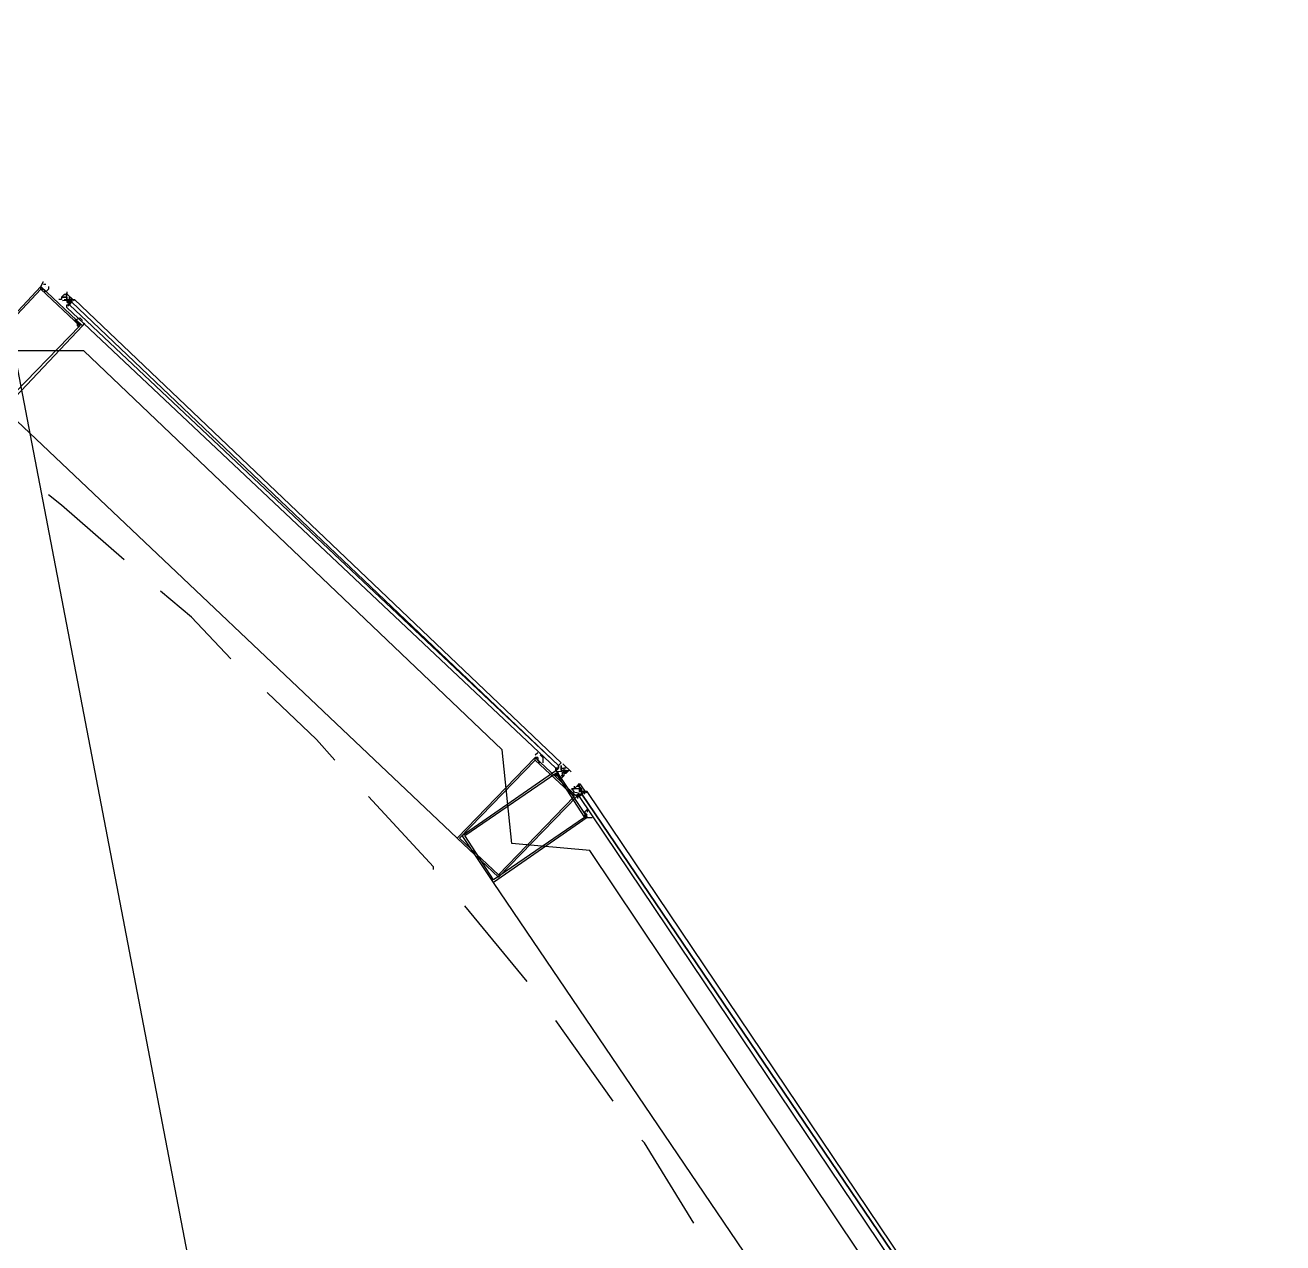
# Model space of a CAD drawing. Header units: feet. Extents: x -84 to 198, y -22 to 181.
# Drawn here: x 117.27 to 123.71, y 53.92 to 60.16 of the extents above; entities that cross this region are included whole.
import ezdxf

# ---------------------------------------------------------------- set-up
doc = ezdxf.new("R2010")
doc.units = ezdxf.units.FT
doc.layers.add('A-AREA-COMUN', color=252, linetype='CONTINUOUS')
doc.layers.add('A-LINEA', color=7, linetype='CONTINUOUS')

msp = doc.modelspace()

# ---------------------------------------------------------------- linework, layer by layer
at = {"layer": 'A-AREA-COMUN'}
msp.add_lwpolyline([(106.16, 44.2489), (119.76, 41.0489), (119.84, 40.32), (122.08, 39.8756), (122.112, 39.6444), (122.48, 39.5556), (123.36, 42.3644), (123.712, 45.6), (123.712, 46.6489), (123.12, 50.24), (122.112, 52.8533), (121.792, 52.96), (121.792, 53.4933), (120.16, 55.9289), (119.76, 55.9644), (119.712, 56.4444), (117.568, 58.4889), (116.96, 58.4889), (116.928, 59.1644), (114.608, 59.6089), (114.4, 59.8044), (114.528, 61.12)], dxfattribs=at)
at = {"layer": 'A-LINEA'}
for p, q in [((121.3249, 37.0601), (117.1103, 59.0105)), ((117.3733, 58.8178), (117.3733, 58.8178)), ((117.4761, 58.7852), (117.5181, 58.7452)), ((117.48, 58.7911), (117.48, 58.7778)), ((117.44, 58.7511), (117.44, 58.7511)), ((117.44, 58.7511), (117.44, 58.7511)), ((117.4533, 58.7644), (117.4533, 58.7644)), ((117.4533, 58.7644), (117.4533, 58.7644)), ((117.4533, 58.7644), (117.4533, 58.7644)), ((117.4533, 58.7644), (117.4533, 58.7644)), ((117.4533, 58.7644), (117.4533, 58.7644)), ((117.4533, 58.7644), (117.4533, 58.7644)), ((117.4533, 58.7644), (117.4533, 58.7644)), ((117.4533, 58.7644), (117.4533, 58.7644)), ((117.4533, 58.7644), (117.4667, 58.7644)), ((117.4533, 58.7644), (117.4533, 58.7644)), ((117.4533, 58.7644), (117.4667, 58.7644)), ((117.4533, 58.7644), (117.4667, 58.7644)), ((117.4533, 58.7644), (117.4533, 58.7644)), ((117.4533, 58.7644), (117.4533, 58.7644)), ((117.4533, 58.7644), (117.4533, 58.7644)), ((117.4533, 58.7644), (117.4533, 58.7644)), ((117.4533, 58.7644), (117.4533, 58.7644)), ((117.4667, 58.7644), (117.4533, 58.7644)), ((117.4533, 58.7644), (117.4533, 58.7644)), ((117.4533, 58.7644), (117.4533, 58.7644)), ((117.4533, 58.7511), (117.4533, 58.7511)), ((117.4533, 58.7511), (117.4533, 58.7511)), ((117.4533, 58.7511), (117.4533, 58.7511)), ((117.4533, 58.7511), (117.4533, 58.7511)), ((117.4667, 58.7778), (117.4667, 58.7778)), ((117.4667, 58.7778), (117.48, 58.7778)), ((117.4667, 58.7778), (117.4667, 58.7778)), ((117.4667, 58.7778), (117.4667, 58.7778)), ((117.4667, 58.7778), (117.4667, 58.7778)), ((117.4667, 58.7778), (117.4667, 58.7778)), ((117.4667, 58.7778), (117.4667, 58.7778)), ((117.4667, 58.7778), (117.4667, 58.7778)), ((117.4667, 58.7778), (117.48, 58.7778)), ((117.4667, 58.7644), (117.48, 58.7644)), ((117.4667, 58.7644), (117.4667, 58.7644)), ((117.4667, 58.7644), (117.4667, 58.7644)), ((117.4667, 58.7644), (117.48, 58.7644)), ((117.4667, 58.7644), (117.4667, 58.7644)), ((117.4667, 58.7644), (117.4667, 58.7644)), ((117.4667, 58.7644), (117.4667, 58.7644)), ((117.4667, 58.7644), (117.4667, 58.7644)), ((117.4667, 58.7644), (117.4667, 58.7644)), ((117.4667, 58.7644), (117.4667, 58.7644)), ((117.4667, 58.7644), (117.4667, 58.7644)), ((117.4667, 58.7644), (117.4667, 58.7644)), ((117.4667, 58.7644), (117.4667, 58.7644)), ((117.4667, 58.7644), (117.4667, 58.7644)), ((117.4667, 58.7644), (117.4667, 58.7644)), ((117.4667, 58.7644), (117.4667, 58.7644)), ((117.4667, 58.7644), (117.4667, 58.7644)), ((117.4667, 58.7644), (117.4667, 58.7644)), ((117.4667, 58.7644), (117.4667, 58.7644)), ((117.4667, 58.7644), (117.4667, 58.7644)), ((117.4667, 58.7644), (117.4667, 58.7644)), ((117.48, 58.7644), (117.4667, 58.7644)), ((117.48, 58.7644), (117.4667, 58.7644)), ((117.4667, 58.7644), (117.4667, 58.7644)), ((117.4667, 58.7644), (117.4667, 58.7644)), ((117.4667, 58.7511), (117.4667, 58.7511)), ((117.4667, 58.7511), (117.4667, 58.7511)), ((117.4667, 58.7511), (117.4667, 58.7511)), ((117.4667, 58.7511), (117.4667, 58.7511)), ((117.48, 58.7778), (117.48, 58.7778)), ((117.48, 58.7778), (117.48, 58.7778)), ((117.48, 58.7778), (117.48, 58.7778)), ((117.48, 58.7778), (117.48, 58.7778)), ((117.48, 58.7778), (117.48, 58.7778)), ((117.48, 58.7778), (117.48, 58.7778)), ((117.48, 58.7778), (117.48, 58.7778)), ((117.48, 58.7778), (117.48, 58.7778)), ((117.48, 58.7778), (117.48, 58.7778)), ((117.48, 58.7778), (117.48, 58.7778)), ((117.48, 58.7778), (117.48, 58.7778)), ((117.48, 58.7778), (117.48, 58.7778)), ((117.48, 58.7778), (117.48, 58.7778)), ((117.48, 58.7778), (117.48, 58.7778)), ((117.48, 58.7644), (117.48, 58.7778)), ((117.48, 58.7644), (117.48, 58.7778)), ((117.48, 58.7778), (117.48, 58.7778)), ((117.48, 58.7644), (117.48, 58.7778)), ((117.48, 58.7644), (117.48, 58.7644)), ((117.48, 58.7644), (117.48, 58.7644)), ((117.48, 58.7644), (117.48, 58.7644)), ((117.48, 58.7644), (117.48, 58.7644)), ((117.48, 58.7644), (117.48, 58.7644)), ((117.48, 58.7644), (117.48, 58.7644)), ((117.48, 58.7644), (117.48, 58.7644)), ((117.48, 58.7644), (117.48, 58.7644)), ((117.48, 58.7644), (117.48, 58.7644)), ((117.48, 58.7644), (117.48, 58.7644)), ((117.48, 58.7644), (117.48, 58.7644)), ((117.48, 58.7644), (117.48, 58.7644)), ((117.48, 58.7644), (117.48, 58.7644)), ((117.48, 58.7644), (117.48, 58.7644)), ((117.48, 58.7644), (117.48, 58.7644)), ((117.48, 58.7644), (117.48, 58.7644)), ((117.48, 58.7644), (117.48, 58.7644)), ((117.48, 58.7644), (117.48, 58.7644)), ((117.48, 58.7644), (117.48, 58.7644)), ((117.48, 58.7644), (117.48, 58.7511)), ((117.48, 58.7644), (117.48, 58.7644)), ((117.48, 58.7644), (117.48, 58.7644)), ((117.48, 58.7644), (117.48, 58.7644)), ((117.48, 58.7644), (117.48, 58.7644)), ((117.48, 58.7644), (117.48, 58.7644)), ((117.48, 58.7644), (117.48, 58.7644)), ((117.48, 58.7644), (117.48, 58.7644)), ((117.48, 58.7644), (117.48, 58.7644)), ((117.48, 58.7511), (117.48, 58.7511)), ((117.48, 58.7511), (117.48, 58.7511)), ((117.48, 58.7511), (117.48, 58.7511)), ((117.48, 58.7511), (117.48, 58.7511)), ((117.48, 58.7511), (117.48, 58.7511)), ((117.48, 58.7511), (117.48, 58.7511)), ((117.48, 58.7511), (117.48, 58.7511)), ((117.48, 58.7511), (117.48, 58.7511)), ((117.48, 58.7511), (117.48, 58.7511)), ((117.48, 58.7511), (117.48, 58.7511)), ((117.48, 58.7511), (117.48, 58.7511)), ((117.48, 58.7511), (117.48, 58.7511)), ((117.48, 58.7511), (117.48, 58.7511)), ((117.48, 58.7511), (117.48, 58.7511)), ((117.48, 58.7511), (117.48, 58.7511)), ((117.48, 58.7511), (117.4933, 58.7511)), ((117.48, 58.7511), (117.48, 58.7511)), ((117.48, 58.7511), (117.48, 58.7511)), ((117.48, 58.7511), (117.48, 58.7511)), ((117.48, 58.7511), (117.48, 58.7511)), ((117.48, 58.7511), (117.48, 58.7511)), ((117.48, 58.7511), (117.48, 58.7511)), ((117.48, 58.7511), (117.48, 58.7511)), ((117.48, 58.7511), (117.48, 58.7511)), ((117.48, 58.7511), (117.48, 58.7511)), ((117.48, 58.7511), (117.48, 58.7511)), ((117.48, 58.7511), (117.48, 58.7511)), ((117.48, 58.7511), (117.48, 58.7511)), ((117.48, 58.7511), (117.48, 58.7511)), ((117.48, 58.7378), (117.48, 58.7378)), ((117.48, 58.7378), (117.48, 58.7378)), ((117.48, 58.7378), (117.4933, 58.7378)), ((117.48, 58.7378), (117.4933, 58.7378)), ((117.4933, 58.7378), (117.48, 58.7378)), ((117.48, 58.7378), (117.48, 58.7378)), ((117.4933, 58.7378), (117.48, 58.7378)), ((117.48, 58.7244), (117.48, 58.7244)), ((117.48, 58.7244), (117.48, 58.7244)), ((117.48, 58.7244), (117.48, 58.7244)), ((117.48, 58.7244), (117.48, 58.7244)), ((117.48, 58.7244), (117.48, 58.7244)), ((117.48, 58.7244), (117.48, 58.7244)), ((117.48, 58.7244), (117.4933, 58.7244)), ((117.48, 58.7244), (117.48, 58.7244)), ((117.48, 58.7244), (117.4933, 58.7244)), ((117.4933, 58.7644), (117.4933, 58.7644)), ((117.4933, 58.7644), (117.4933, 58.7644)), ((117.4933, 58.7644), (117.4933, 58.7644)), ((117.4933, 58.7644), (117.4933, 58.7644)), ((117.4933, 58.7644), (117.4933, 58.7644)), ((117.4933, 58.7644), (117.4933, 58.7644)), ((117.4933, 58.7644), (117.4933, 58.7644)), ((117.4933, 58.7644), (117.4933, 58.7644)), ((117.4933, 58.7644), (117.4933, 58.7644)), ((117.4933, 58.7644), (117.4933, 58.7644)), ((117.4933, 58.7644), (117.4933, 58.7644)), ((117.4933, 58.7644), (117.4933, 58.7644)), ((117.4933, 58.7644), (117.4933, 58.7511)), ((117.4933, 58.7644), (117.4933, 58.7644)), ((117.4933, 58.7644), (117.4933, 58.7644)), ((117.4933, 58.7511), (117.4933, 58.7644)), ((117.4933, 58.7511), (117.4933, 58.7644)), ((117.4933, 58.7378), (117.4933, 58.7511)), ((117.4933, 58.7511), (117.4933, 58.7511)), ((117.4933, 58.7511), (117.4933, 58.7378)), ((117.4933, 58.7511), (117.4933, 58.7511)), ((117.4933, 58.7511), (117.4933, 58.7511)), ((117.4933, 58.7511), (117.4933, 58.7511)), ((117.4933, 58.7511), (117.4933, 58.7511)), ((117.4933, 58.7511), (117.4933, 58.7511)), ((117.4933, 58.7511), (117.4933, 58.7511)), ((117.4933, 58.7511), (117.4933, 58.7511)), ((117.4933, 58.7511), (117.4933, 58.7511)), ((117.4933, 58.7511), (117.5067, 58.7511)), ((117.4933, 58.7511), (117.4933, 58.7511)), ((117.4933, 58.7511), (117.4933, 58.7511)), ((117.4933, 58.7511), (117.4933, 58.7511)), ((117.4933, 58.7511), (117.4933, 58.7511)), ((117.4933, 58.7511), (117.4933, 58.7511)), ((117.4933, 58.7511), (117.4933, 58.7511)), ((117.4933, 58.7511), (117.4933, 58.7511)), ((117.4933, 58.7511), (117.4933, 58.7511)), ((117.4933, 58.7511), (117.4933, 58.7511)), ((117.4933, 58.7511), (117.4933, 58.7511)), ((117.4933, 58.7511), (117.4933, 58.7511)), ((117.4933, 58.7511), (117.4933, 58.7511)), ((117.4933, 58.7511), (117.4933, 58.7511)), ((117.4933, 58.7511), (117.4933, 58.7511)), ((117.5067, 58.7511), (117.4933, 58.7511)), ((117.4933, 58.7511), (117.4933, 58.7511)), ((117.4933, 58.7511), (117.4933, 58.7511)), ((117.5067, 58.7511), (117.4933, 58.7378)), ((117.5067, 58.7511), (117.4933, 58.7511)), ((117.5067, 58.7511), (117.4933, 58.7511)), ((117.4933, 58.7511), (117.4933, 58.7511)), ((117.4933, 58.7511), (117.4933, 58.7511)), ((117.4933, 58.7511), (117.4933, 58.7511)), ((117.4933, 58.7511), (117.4933, 58.7511)), ((117.4933, 58.7378), (117.4933, 58.7378)), ((117.4933, 58.7378), (117.4933, 58.7378)), ((117.4933, 58.7378), (117.4933, 58.7378)), ((117.4933, 58.7378), (117.4933, 58.7378)), ((117.4933, 58.7378), (117.4933, 58.7244)), ((117.4933, 58.7378), (117.4933, 58.7244)), ((117.4933, 58.7378), (117.4933, 58.7244)), ((117.4933, 58.7378), (117.4933, 58.7244)), ((117.4933, 58.7378), (117.4933, 58.7378)), ((117.4933, 58.7378), (117.4933, 58.7378)), ((117.4933, 58.7378), (117.4933, 58.7378)), ((117.4933, 58.7378), (117.4933, 58.7378)), ((117.4933, 58.7378), (117.4933, 58.7378)), ((117.4933, 58.7378), (117.4933, 58.7378)), ((117.4933, 58.7378), (117.4933, 58.7378)), ((117.4933, 58.7378), (117.4933, 58.7378)), ((117.4933, 58.7378), (117.4933, 58.7378)), ((117.4933, 58.7378), (117.4933, 58.7378)), ((117.4933, 58.7378), (117.4933, 58.7378)), ((117.4933, 58.7378), (117.4933, 58.7378)), ((117.4933, 58.7378), (117.4933, 58.7378)), ((117.4933, 58.7378), (117.4933, 58.7378)), ((117.4933, 58.7378), (117.4933, 58.7378)), ((117.4933, 58.7378), (117.4933, 58.7378)), ((117.4933, 58.7378), (117.4933, 58.7378)), ((117.4933, 58.7244), (117.4933, 58.7244)), ((117.4933, 58.7244), (117.4933, 58.7244)), ((117.4933, 58.7244), (117.4933, 58.7244)), ((117.5067, 58.7511), (117.5067, 58.7511)), ((117.5067, 58.7511), (117.5067, 58.7511)), ((117.5067, 58.7511), (117.5067, 58.7511)), ((117.5067, 58.7511), (117.5067, 58.7511)), ((117.5067, 58.7511), (117.5067, 58.7511)), ((117.5067, 58.7511), (117.5067, 58.7511)), ((117.5067, 58.7511), (117.5067, 58.7511)), ((117.5067, 58.7511), (117.5067, 58.7511)), ((117.5067, 58.7511), (117.5067, 58.7511)), ((117.5067, 58.7511), (117.5067, 58.7511)), ((117.5067, 58.7511), (117.5067, 58.7511)), ((117.5067, 58.7511), (117.5067, 58.7511)), ((117.5067, 58.7511), (117.5067, 58.7511)), ((117.5067, 58.7511), (117.5067, 58.7511)), ((117.5067, 58.7511), (117.5067, 58.7511)), ((117.5067, 58.7511), (117.52, 58.7511)), ((117.5067, 58.7511), (117.5067, 58.7511)), ((117.5067, 58.7511), (117.5067, 58.7511)), ((117.5067, 58.7511), (117.5067, 58.7511)), ((117.5067, 58.7511), (117.5067, 58.7511)), ((117.5067, 58.7511), (117.5067, 58.7378)), ((117.5067, 58.7378), (117.5067, 58.7378)), ((117.5067, 58.7378), (117.5067, 58.7378)), ((117.5067, 58.7378), (117.5067, 58.7378)), ((117.5067, 58.7378), (117.5067, 58.7378)), ((117.5067, 58.7378), (117.5067, 58.7378)), ((117.5067, 58.7378), (117.5067, 58.7378)), ((117.5067, 58.7378), (117.5067, 58.7378)), ((117.5067, 58.7378), (117.5067, 58.7378)), ((117.5067, 58.7378), (117.5067, 58.7378)), ((117.5067, 58.7378), (117.5067, 58.7378)), ((117.5067, 58.7378), (117.5067, 58.7378)), ((117.48, 58.7111), (117.48, 58.7111)), ((117.5467, 58.6311), (117.52, 58.6444)), ((117.5333, 58.6444), (117.5333, 58.6444)), ((117.5333, 58.6311), (117.5333, 58.6311)), ((117.5733, 58.6444), (117.5733, 58.6444)), ((117.16, 58.1911), (119.48, 55.9911)), ((119.8933, 56.4044), (119.8933, 56.4044)), ((119.9067, 56.4311), (119.9067, 56.4311)), ((119.9867, 56.3511), (119.9867, 56.3511)), ((119.9867, 56.3511), (119.9867, 56.3511)), ((119.9867, 56.3511), (119.9867, 56.3511)), ((119.9867, 56.3511), (119.9867, 56.3511)), ((119.9867, 56.3511), (119.9867, 56.3511)), ((119.9867, 56.3511), (120, 56.3511)), ((119.9867, 56.3511), (119.9867, 56.3511)), ((119.9867, 56.3511), (120, 56.3511)), ((120, 56.3511), (119.9867, 56.3511)), ((119.9867, 56.3378), (119.9867, 56.3378)), ((119.9867, 56.3378), (119.9867, 56.3378)), ((120, 56.3644), (120, 56.3511)), ((120, 56.3644), (120, 56.3644)), ((120, 56.3644), (120, 56.3644)), ((120, 56.3644), (120, 56.3644)), ((120, 56.3644), (120, 56.3644)), ((120, 56.3644), (120, 56.3644)), ((120, 56.3644), (120, 56.3644)), ((120, 56.3644), (120, 56.3644)), ((120, 56.3644), (120, 56.3644)), ((120, 56.3644), (120, 56.3644)), ((120, 56.3644), (120, 56.3644)), ((120, 56.3511), (120, 56.3644)), ((120, 56.3644), (120, 56.3511)), ((120, 56.3644), (120, 56.3644)), ((120, 56.3644), (120, 56.3511)), ((120, 56.3511), (120, 56.3511)), ((120, 56.3511), (120, 56.3511)), ((120, 56.3511), (120, 56.3511)), ((120, 56.3511), (120, 56.3511)), ((120, 56.3511), (120, 56.3511)), ((120, 56.3511), (120, 56.3511)), ((120, 56.3511), (120, 56.3511)), ((120, 56.3511), (120, 56.3511)), ((120, 56.3511), (120, 56.3511)), ((120, 56.3511), (120, 56.3511)), ((120, 56.3511), (120, 56.3511)), ((120, 56.3511), (120, 56.3511)), ((120, 56.3511), (120, 56.3511)), ((120, 56.3511), (120, 56.3511)), ((120, 56.3511), (120, 56.3511)), ((120, 56.3511), (120, 56.3511)), ((120, 56.3511), (120, 56.3511)), ((120, 56.3511), (120, 56.3511)), ((120, 56.3511), (120, 56.3511)), ((120, 56.3511), (120, 56.3511)), ((120, 56.3511), (120, 56.3511)), ((120, 56.3511), (120, 56.3511)), ((120.0133, 56.3778), (120.0133, 56.3778)), ((120.0133, 56.3778), (120.0133, 56.3778)), ((120.0133, 56.3778), (120.0133, 56.3778)), ((120.0133, 56.3511), (120.0133, 56.3644)), ((120.0133, 56.3644), (120.0133, 56.3644)), ((120.0133, 56.3644), (120.0133, 56.3511)), ((120.0133, 56.3644), (120.0133, 56.3644)), ((120.0133, 56.3644), (120.0133, 56.3644)), ((120.0133, 56.3644), (120.0133, 56.3644)), ((120.0133, 56.3644), (120.0133, 56.3644)), ((120.0133, 56.3644), (120.0133, 56.3644)), ((120.0133, 56.3644), (120.0133, 56.3644)), ((120.0133, 56.3644), (120.0133, 56.3644)), ((120.0133, 56.3644), (120.0133, 56.3644)), ((120.0133, 56.3644), (120.0133, 56.3644)), ((120.0133, 56.3644), (120.0133, 56.3644)), ((120.0133, 56.3644), (120.0133, 56.3644)), ((120.0133, 56.3644), (120.0133, 56.3644)), ((120.0133, 56.3644), (120.0133, 56.3644)), ((120.0133, 56.3644), (120.0133, 56.3644)), ((120.0133, 56.3644), (120.0133, 56.3644)), ((120.0133, 56.3644), (120.0133, 56.3644)), ((120.0133, 56.3644), (120.0133, 56.3644)), ((120.0133, 56.3644), (120.0133, 56.3644)), ((120.0133, 56.3644), (120.0133, 56.3644)), ((120.0133, 56.3644), (120.0133, 56.3511)), ((120.0133, 56.3644), (120.0133, 56.3644)), ((120.0133, 56.3644), (120.0133, 56.3644)), ((120.0133, 56.3644), (120.0133, 56.3644)), ((120.0133, 56.3644), (120.0133, 56.3644)), ((120.0133, 56.3644), (120.0133, 56.3644)), ((120.0133, 56.3644), (120.0133, 56.3644)), ((120.0133, 56.3644), (120.0133, 56.3644)), ((120.0133, 56.3644), (120.0133, 56.3644)), ((120.0133, 56.3511), (120.0133, 56.3511)), ((120.0133, 56.3511), (120.0133, 56.3511)), ((120.0133, 56.3511), (120.0133, 56.3511)), ((120.0133, 56.3511), (120.0133, 56.3511)), ((120.0133, 56.3511), (120.0133, 56.3511)), ((120.0133, 56.3511), (120.0133, 56.3511)), ((120.0133, 56.3511), (120.0133, 56.3511)), ((120.0133, 56.3511), (120.0133, 56.3511)), ((120.0133, 56.3511), (120.0133, 56.3511)), ((120.0133, 56.3511), (120.0133, 56.3511)), ((120.0133, 56.3511), (120.0133, 56.3511)), ((120.0133, 56.3511), (120.0133, 56.3511)), ((120.0133, 56.3511), (120.0133, 56.3511)), ((120.0133, 56.3511), (120.0133, 56.3511)), ((120.0133, 56.3511), (120.0133, 56.3511)), ((120.0133, 56.3511), (120.0133, 56.3511)), ((120.0133, 56.3511), (120.0133, 56.3511)), ((120.0133, 56.3511), (120.0133, 56.3511)), ((120.0133, 56.3511), (120.0133, 56.3511)), ((120.0133, 56.3511), (120.0133, 56.3511)), ((120.0133, 56.3511), (120.0133, 56.3511)), ((120.0133, 56.3511), (120.0133, 56.3511)), ((120.0133, 56.3511), (120.0133, 56.3511)), ((120.0133, 56.3511), (120.0133, 56.3511)), ((120.0133, 56.3511), (120.0133, 56.3511)), ((120.0133, 56.3511), (120.0133, 56.3511)), ((120.0133, 56.3511), (120.0133, 56.3511)), ((120.0133, 56.3511), (120.0133, 56.3511)), ((120.0133, 56.3511), (120.0133, 56.3511)), ((120.0133, 56.3511), (120.0133, 56.3378)), ((120.0133, 56.3378), (120.0133, 56.3511)), ((120.0133, 56.3378), (120.0133, 56.3511)), ((120.0133, 56.3378), (120.0133, 56.3378)), ((120.0133, 56.3378), (120.0133, 56.3378)), ((120.0133, 56.3378), (120.0133, 56.3378)), ((120.0133, 56.3378), (120.0133, 56.3378)), ((120.0267, 56.3378), (120.0133, 56.3378)), ((120.0267, 56.3378), (120.0133, 56.3378)), ((120.0133, 56.3378), (120.0133, 56.3378)), ((120.0133, 56.3378), (120.0133, 56.3378)), ((120.0227, 56.3718), (120.0648, 56.3319)), ((120.0267, 56.3644), (120.0267, 56.3644)), ((120.0267, 56.3644), (120.0267, 56.3644)), ((120.0267, 56.3644), (120.0267, 56.3644)), ((120.0267, 56.3644), (120.0267, 56.3644)), ((120.0267, 56.3644), (120.0267, 56.3644)), ((120.0267, 56.3644), (120.0267, 56.3644)), ((120.0267, 56.3511), (120.0267, 56.3511)), ((120.0267, 56.3511), (120.0267, 56.3511)), ((120.0267, 56.3511), (120.0267, 56.3511)), ((120.0267, 56.3511), (120.0267, 56.3511)), ((120.0267, 56.3511), (120.0267, 56.3511)), ((120.0267, 56.3511), (120.0267, 56.3511)), ((120.0267, 56.3511), (120.0267, 56.3511)), ((120.0267, 56.3511), (120.0267, 56.3511)), ((120.0267, 56.3511), (120.0267, 56.3511)), ((120.0267, 56.3511), (120.0267, 56.3511)), ((120.0267, 56.3511), (120.0267, 56.3511)), ((120.0267, 56.3511), (120.0267, 56.3511)), ((120.0267, 56.3511), (120.0267, 56.3511)), ((120.0267, 56.3511), (120.0267, 56.3378)), ((120.0267, 56.3511), (120.0267, 56.3511)), ((120.0267, 56.3511), (120.0267, 56.3511)), ((120.0267, 56.3511), (120.0267, 56.3511)), ((120.0267, 56.3511), (120.0267, 56.3511)), ((120.0267, 56.3511), (120.0267, 56.3511)), ((120.0267, 56.3511), (120.0267, 56.3378)), ((120.0267, 56.3511), (120.0267, 56.3378)), ((120.0267, 56.3511), (120.0267, 56.3511)), ((120.0267, 56.3511), (120.0267, 56.3511)), ((120.0267, 56.3511), (120.0267, 56.3511)), ((120.04, 56.3511), (120.0267, 56.3511)), ((120.0267, 56.3511), (120.0267, 56.3511)), ((120.0267, 56.3511), (120.0267, 56.3511)), ((120.0267, 56.3511), (120.0267, 56.3511)), ((120.0267, 56.3511), (120.0267, 56.3511)), ((120.0267, 56.3511), (120.0267, 56.3511)), ((120.0267, 56.3511), (120.0267, 56.3511)), ((120.0267, 56.3511), (120.0267, 56.3511)), ((120.0267, 56.3511), (120.0267, 56.3511)), ((120.0267, 56.3244), (120.04, 56.3378)), ((120.0267, 56.3378), (120.0267, 56.3378)), ((120.0267, 56.3378), (120.0267, 56.3378)), ((120.0267, 56.3378), (120.0267, 56.3378)), ((120.0267, 56.3378), (120.0267, 56.3378)), ((120.0267, 56.3378), (120.0267, 56.3378)), ((120.0267, 56.3378), (120.0267, 56.3378)), ((120.0267, 56.3378), (120.0267, 56.3378)), ((120.0267, 56.3378), (120.0267, 56.3378)), ((120.0267, 56.3378), (120.0267, 56.3378)), ((120.0267, 56.3378), (120.0267, 56.3378)), ((120.0267, 56.3378), (120.0267, 56.3378)), ((120.0267, 56.3378), (120.0267, 56.3378)), ((120.0267, 56.3378), (120.0267, 56.3378)), ((120.0267, 56.3244), (120.0267, 56.3378)), ((120.0267, 56.3378), (120.0267, 56.3378)), ((120.0267, 56.3378), (120.0267, 56.3378)), ((120.0267, 56.3378), (120.0267, 56.3378)), ((120.0267, 56.3378), (120.0267, 56.3378)), ((120.0267, 56.3378), (120.0267, 56.3378)), ((120.0267, 56.3378), (120.0267, 56.3378)), ((120.0267, 56.3378), (120.0267, 56.3378)), ((120.04, 56.3378), (120.0267, 56.3378)), ((120.0267, 56.3378), (120.0267, 56.3378)), ((120.0267, 56.3378), (120.0267, 56.3378)), ((120.0267, 56.3244), (120.0267, 56.3378)), ((120.04, 56.3511), (120.04, 56.3511)), ((120.04, 56.3511), (120.04, 56.3511)), ((120.04, 56.3511), (120.04, 56.3511)), ((120.04, 56.3511), (120.04, 56.3511)), ((120.04, 56.3511), (120.04, 56.3511)), ((120.04, 56.3511), (120.04, 56.3511)), ((120.04, 56.3378), (120.04, 56.3244)), ((120.04, 56.3378), (120.04, 56.3378)), ((120.04, 56.3378), (120.04, 56.3378)), ((120.04, 56.3378), (120.0533, 56.3378)), ((120.04, 56.3378), (120.04, 56.3378)), ((120.04, 56.3378), (120.0533, 56.3378)), ((120.04, 56.3378), (120.04, 56.3378)), ((120.04, 56.3378), (120.04, 56.3378)), ((120.04, 56.3378), (120.04, 56.3378)), ((120.04, 56.3378), (120.04, 56.3378)), ((120.04, 56.3378), (120.04, 56.3378)), ((120.04, 56.3378), (120.04, 56.3378)), ((120.04, 56.3378), (120.04, 56.3378)), ((120.04, 56.3378), (120.04, 56.3378)), ((120.04, 56.3378), (120.0533, 56.3378)), ((120.04, 56.3378), (120.04, 56.3378)), ((120.04, 56.3378), (120.04, 56.3378)), ((120.04, 56.3378), (120.0533, 56.3378)), ((120.04, 56.3378), (120.04, 56.3378)), ((120.04, 56.3378), (120.04, 56.3378)), ((120.04, 56.3378), (120.04, 56.3378)), ((120.04, 56.3378), (120.0533, 56.3378)), ((120.04, 56.3378), (120.04, 56.3378)), ((120.04, 56.3378), (120.04, 56.3378)), ((120.04, 56.3378), (120.04, 56.3378)), ((120.04, 56.3378), (120.04, 56.3378)), ((120.04, 56.3378), (120.04, 56.3378)), ((120.04, 56.3378), (120.04, 56.3378)), ((120.04, 56.3378), (120.04, 56.3378)), ((120.04, 56.3378), (120.04, 56.3378)), ((120.04, 56.3378), (120.04, 56.3378)), ((120.04, 56.3378), (120.04, 56.3378)), ((120.04, 56.3378), (120.04, 56.3378)), ((120.04, 56.3244), (120.04, 56.3378)), ((120.04, 56.3378), (120.04, 56.3378)), ((120.04, 56.3244), (120.04, 56.3378)), ((120.0533, 56.3378), (120.0533, 56.3378)), ((120.0533, 56.3378), (120.0533, 56.3378)), ((120.0533, 56.3378), (120.0533, 56.3378)), ((120.0533, 56.3378), (120.0533, 56.3378)), ((120.0533, 56.3378), (120.0533, 56.3378)), ((120.0533, 56.3378), (120.0533, 56.3378)), ((120.0533, 56.3378), (120.0533, 56.3378)), ((119.9867, 56.3244), (120, 56.3244)), ((119.9867, 56.3111), (119.9867, 56.3111)), ((120.0133, 56.3244), (120.0133, 56.3244)), ((120.0267, 56.3244), (120.0267, 56.3244)), ((120.0267, 56.3244), (120.0267, 56.3244)), ((120.0267, 56.3244), (120.0267, 56.3244)), ((120.0267, 56.3244), (120.0267, 56.3244)), ((120.0267, 56.3244), (120.0267, 56.3244)), ((120.0267, 56.3244), (120.0267, 56.3244)), ((120.0267, 56.3244), (120.0267, 56.3244)), ((120.0267, 56.3244), (120.0267, 56.3244)), ((120.0267, 56.3244), (120.0267, 56.3244)), ((120.0267, 56.3244), (120.0267, 56.3244)), ((120.0267, 56.3244), (120.0267, 56.3244)), ((120.0267, 56.3244), (120.0267, 56.3244)), ((120.0267, 56.3244), (120.0267, 56.3244)), ((120.0267, 56.3244), (120.0267, 56.3244)), ((120.0267, 56.3244), (120.0267, 56.3244)), ((120.0267, 56.3244), (120.0267, 56.3244)), ((120.0267, 56.3244), (120.0267, 56.3244)), ((120.0267, 56.3244), (120.0267, 56.3111)), ((120.0267, 56.3244), (120.0267, 56.3244)), ((120.0267, 56.3244), (120.0267, 56.3244)), ((120.0267, 56.3244), (120.0267, 56.3244)), ((120.0267, 56.3244), (120.0267, 56.3244)), ((120.0267, 56.3244), (120.0267, 56.3244)), ((120.0267, 56.3111), (120.0267, 56.3111)), ((120.0267, 56.3111), (120.0267, 56.3111)), ((120.0267, 56.3111), (120.0267, 56.3111)), ((120.0267, 56.3111), (120.0267, 56.3111)), ((120.0267, 56.3111), (120.0267, 56.3111)), ((120.0267, 56.3111), (120.0267, 56.3111)), ((120.0267, 56.3111), (120.0267, 56.3111)), ((120.0267, 56.3111), (120.0267, 56.3111)), ((120.0267, 56.3111), (120.0267, 56.3111)), ((120.04, 56.3244), (120.04, 56.3244)), ((120.04, 56.3244), (120.04, 56.3244)), ((120.04, 56.3244), (120.04, 56.3244)), ((120.04, 56.3244), (120.04, 56.3244)), ((120.04, 56.3244), (120.04, 56.3244)), ((120.04, 56.3244), (120.04, 56.3244)), ((120.04, 56.3244), (120.04, 56.3244)), ((120.04, 56.3244), (120.04, 56.3244)), ((120.04, 56.3244), (120.04, 56.3244)), ((120.04, 56.3244), (120.04, 56.3244)), ((120.04, 56.3244), (120.04, 56.3244)), ((120.04, 56.3244), (120.04, 56.3244)), ((120.04, 56.3244), (120.04, 56.3244)), ((120.04, 56.3244), (120.04, 56.3244)), ((120.1067, 56.2711), (120.1067, 56.2711)), ((120.1067, 56.2711), (120.1067, 56.2711)), ((120.1067, 56.2711), (120.1067, 56.2711)), ((120.1067, 56.2711), (120.1067, 56.2711)), ((120.1067, 56.2711), (120.1067, 56.2711)), ((120.1067, 56.2578), (120.1067, 56.2711)), ((120.1067, 56.2578), (120.1067, 56.2711)), ((120.1067, 56.2711), (120.1067, 56.2711)), ((120.1067, 56.2578), (120.1067, 56.2711)), ((120.1067, 56.2578), (120.1067, 56.2711)), ((120.1067, 56.2711), (120.1067, 56.2711)), ((120.1067, 56.2711), (120.1067, 56.2711)), ((120.1067, 56.2711), (120.1067, 56.2711)), ((120.1067, 56.2711), (120.1067, 56.2711)), ((120.1067, 56.2711), (120.1067, 56.2578)), ((120.1067, 56.2711), (120.1067, 56.2578)), ((120.1067, 56.2711), (120.1067, 56.2711)), ((120.1094, 56.2694), (120.1419, 56.2214)), ((120.0667, 56.2444), (120.08, 56.2444)), ((120.08, 56.2578), (120.08, 56.2578)), ((120.08, 56.2578), (120.08, 56.2444)), ((120.0933, 56.2444), (120.08, 56.2444)), ((120.08, 56.2444), (120.08, 56.2444)), ((120.08, 56.2444), (120.08, 56.2444)), ((120.08, 56.2444), (120.08, 56.2444)), ((120.08, 56.2444), (120.08, 56.2444)), ((120.08, 56.2444), (120.08, 56.2444)), ((120.08, 56.2444), (120.08, 56.2444)), ((120.08, 56.2444), (120.08, 56.2444)), ((120.0933, 56.2578), (120.0933, 56.2578)), ((120.0933, 56.2578), (120.0933, 56.2578)), ((120.0933, 56.2578), (120.0933, 56.2578)), ((120.0933, 56.2578), (120.0933, 56.2578)), ((120.0933, 56.2578), (120.0933, 56.2578)), ((120.0933, 56.2578), (120.0933, 56.2578)), ((120.0933, 56.2578), (120.0933, 56.2578)), ((120.0933, 56.2578), (120.0933, 56.2578)), ((120.0933, 56.2578), (120.0933, 56.2578)), ((120.0933, 56.2578), (120.0933, 56.2578)), ((120.0933, 56.2578), (120.0933, 56.2578)), ((120.0933, 56.2578), (120.0933, 56.2578)), ((120.0933, 56.2578), (120.0933, 56.2578)), ((120.0933, 56.2578), (120.0933, 56.2578)), ((120.0933, 56.2578), (120.0933, 56.2578)), ((120.0933, 56.2578), (120.0933, 56.2578)), ((120.0933, 56.2578), (120.0933, 56.2578)), ((120.0933, 56.2578), (120.0933, 56.2578)), ((120.0933, 56.2578), (120.0933, 56.2578)), ((120.1067, 56.2578), (120.0933, 56.2578)), ((120.0933, 56.2578), (120.1067, 56.2578)), ((120.0933, 56.2578), (120.0933, 56.2578)), ((120.0933, 56.2578), (120.0933, 56.2578)), ((120.0933, 56.2578), (120.1067, 56.2578)), ((120.0933, 56.2578), (120.0933, 56.2578)), ((120.0933, 56.2444), (120.0933, 56.2444)), ((120.0933, 56.2444), (120.0933, 56.2444)), ((120.0933, 56.2444), (120.0933, 56.2444)), ((120.0933, 56.2444), (120.0933, 56.2444)), ((120.0933, 56.2444), (120.0933, 56.2444)), ((120.0933, 56.2444), (120.0933, 56.2444)), ((120.0933, 56.2444), (120.0933, 56.2444)), ((120.0933, 56.2444), (120.0933, 56.2444)), ((120.0933, 56.2444), (120.0933, 56.2444)), ((120.0933, 56.2444), (120.0933, 56.2444)), ((120.0933, 56.2444), (120.0933, 56.2444)), ((120.0933, 56.2444), (120.0933, 56.2444)), ((120.0933, 56.2444), (120.0933, 56.2444)), ((120.0933, 56.2444), (120.0933, 56.2444)), ((120.0933, 56.2444), (120.0933, 56.2444)), ((120.1067, 56.2444), (120.0933, 56.2444)), ((120.0933, 56.2444), (120.0933, 56.2444)), ((120.0933, 56.2444), (120.0933, 56.2444)), ((120.0933, 56.2444), (120.0933, 56.2444)), ((120.0933, 56.2444), (120.0933, 56.2444)), ((120.0933, 56.2444), (120.0933, 56.2444)), ((120.0933, 56.2444), (120.0933, 56.2444)), ((120.0933, 56.2444), (120.0933, 56.2444)), ((120.0933, 56.2444), (120.0933, 56.2444)), ((120.0933, 56.2444), (120.0933, 56.2444)), ((120.0933, 56.2044), (120.0933, 56.2044)), ((120.1067, 56.2578), (120.1067, 56.2578)), ((120.1067, 56.2578), (120.1067, 56.2578)), ((120.1067, 56.2578), (120.1067, 56.2578)), ((120.1067, 56.2578), (120.1067, 56.2578)), ((120.1067, 56.2578), (120.1067, 56.2578)), ((120.1067, 56.2578), (120.1067, 56.2578)), ((120.1067, 56.2578), (120.1067, 56.2578)), ((120.1067, 56.2578), (120.1067, 56.2578)), ((120.1067, 56.2578), (120.1067, 56.2578)), ((120.1067, 56.2578), (120.1067, 56.2578)), ((120.1067, 56.2578), (120.1067, 56.2578)), ((120.1067, 56.2578), (120.1067, 56.2578)), ((120.1067, 56.2578), (120.1067, 56.2578)), ((120.1067, 56.2578), (120.1067, 56.2578)), ((120.1067, 56.2578), (120.1067, 56.2578)), ((120.1067, 56.2578), (120.1067, 56.2578)), ((120.1067, 56.2578), (120.1067, 56.2578)), ((120.1067, 56.2578), (120.1067, 56.2578)), ((120.1067, 56.2578), (120.1067, 56.2578)), ((120.1067, 56.2578), (120.1067, 56.2578)), ((120.12, 56.2578), (120.1067, 56.2444)), ((120.1067, 56.2578), (120.1067, 56.2578)), ((120.1067, 56.2578), (120.1067, 56.2578)), ((120.1067, 56.2578), (120.1067, 56.2578)), ((120.1067, 56.2578), (120.1067, 56.2578)), ((120.1067, 56.2578), (120.1067, 56.2578)), ((120.1067, 56.2578), (120.1067, 56.2578)), ((120.1067, 56.2444), (120.12, 56.2444)), ((120.1067, 56.2444), (120.1067, 56.2444)), ((120.1067, 56.2444), (120.1067, 56.2444)), ((120.1067, 56.2444), (120.1067, 56.2444)), ((120.1067, 56.2444), (120.1067, 56.2444)), ((120.1067, 56.2444), (120.1067, 56.2444)), ((120.1067, 56.2444), (120.1067, 56.2444)), ((120.1067, 56.2444), (120.1067, 56.2444)), ((120.1067, 56.2444), (120.1067, 56.2444)), ((120.1067, 56.2444), (120.1067, 56.2444)), ((120.1067, 56.2444), (120.1067, 56.2444)), ((120.1067, 56.2444), (120.1067, 56.2444)), ((120.1067, 56.2444), (120.1067, 56.2444)), ((120.1067, 56.2444), (120.1067, 56.2444)), ((120.1067, 56.2444), (120.1067, 56.2444)), ((120.1067, 56.2444), (120.1067, 56.2444)), ((120.1067, 56.2444), (120.1067, 56.2444)), ((120.1067, 56.2444), (120.1067, 56.2444)), ((120.1067, 56.2444), (120.1067, 56.2444)), ((120.1067, 56.2444), (120.1067, 56.2444)), ((120.1067, 56.2444), (120.1067, 56.2444)), ((120.12, 56.2444), (120.1067, 56.2444)), ((120.12, 56.2444), (120.1067, 56.2311)), ((120.1067, 56.2444), (120.1067, 56.2444)), ((120.1067, 56.2444), (120.1067, 56.2311)), ((120.1067, 56.2444), (120.1067, 56.2444)), ((120.1067, 56.2444), (120.12, 56.2444)), ((120.1067, 56.2444), (120.1067, 56.2444)), ((120.1067, 56.2444), (120.12, 56.2444)), ((120.1067, 56.2444), (120.1067, 56.2444)), ((120.1067, 56.2311), (120.1067, 56.2311)), ((120.1067, 56.2311), (120.1067, 56.2311)), ((120.1067, 56.2311), (120.1067, 56.2311)), ((120.1067, 56.2311), (120.1067, 56.2311)), ((120.1067, 56.2311), (120.1067, 56.2311)), ((120.12, 56.2311), (120.1067, 56.2311)), ((120.12, 56.2311), (120.1067, 56.2311)), ((120.1067, 56.2311), (120.1067, 56.2311)), ((120.1067, 56.2311), (120.1067, 56.2311)), ((120.12, 56.2311), (120.1067, 56.2311)), ((120.1067, 56.2311), (120.1067, 56.2311)), ((120.1067, 56.2311), (120.1067, 56.2311)), ((120.1067, 56.2311), (120.1067, 56.2311)), ((120.1067, 56.2311), (120.1067, 56.2311)), ((120.1067, 56.2311), (120.1067, 56.2311)), ((120.1067, 56.2311), (120.1067, 56.2311)), ((120.1067, 56.2311), (120.1067, 56.2311)), ((120.1067, 56.2311), (120.1067, 56.2311)), ((120.1067, 56.2311), (120.1067, 56.2311)), ((120.1067, 56.2178), (120.1067, 56.2178)), ((120.1067, 56.2178), (120.12, 56.2178)), ((120.1067, 56.2178), (120.1067, 56.2178)), ((120.1067, 56.2178), (120.1067, 56.2178)), ((120.1067, 56.2178), (120.1067, 56.2178)), ((120.1067, 56.2178), (120.1067, 56.2178)), ((120.1067, 56.2178), (120.1067, 56.2178)), ((120.1067, 56.2178), (120.1067, 56.2178)), ((120.1067, 56.2178), (120.1067, 56.2178)), ((120.1067, 56.2178), (120.1067, 56.2178)), ((120.1067, 56.2044), (120.1067, 56.2178)), ((120.1067, 56.2178), (120.1067, 56.2178)), ((120.1067, 56.2044), (120.1067, 56.2178)), ((120.1067, 56.2178), (120.1067, 56.2178)), ((120.1067, 56.2178), (120.1067, 56.2178)), ((120.1067, 56.2178), (120.1067, 56.2178)), ((120.1067, 56.2178), (120.1067, 56.2178)), ((120.12, 56.2178), (120.1067, 56.2178)), ((120.1067, 56.2178), (120.1067, 56.2178)), ((120.1067, 56.2044), (120.1067, 56.2044)), ((120.1067, 56.2044), (120.1067, 56.2044)), ((120.1067, 56.2044), (120.1067, 56.2044)), ((120.1067, 56.2044), (120.1067, 56.2044)), ((120.1067, 56.2044), (120.1067, 56.2044)), ((120.1067, 56.2044), (120.1067, 56.2044)), ((120.12, 56.2578), (120.12, 56.2578)), ((120.12, 56.2578), (120.12, 56.2578)), ((120.12, 56.2578), (120.12, 56.2578)), ((120.12, 56.2578), (120.12, 56.2578)), ((120.12, 56.2578), (120.12, 56.2578)), ((120.12, 56.2578), (120.12, 56.2578)), ((120.12, 56.2444), (120.12, 56.2444)), ((120.12, 56.2311), (120.12, 56.2444)), ((120.12, 56.2444), (120.12, 56.2444)), ((120.12, 56.2444), (120.12, 56.2444)), ((120.12, 56.2444), (120.12, 56.2444)), ((120.12, 56.2444), (120.12, 56.2444)), ((120.12, 56.2444), (120.12, 56.2444)), ((120.12, 56.2444), (120.12, 56.2444)), ((120.12, 56.2444), (120.12, 56.2444)), ((120.12, 56.2444), (120.12, 56.2444)), ((120.12, 56.2444), (120.12, 56.2444)), ((120.12, 56.2444), (120.12, 56.2444)), ((120.12, 56.2444), (120.12, 56.2444)), ((120.12, 56.2444), (120.12, 56.2444)), ((120.12, 56.2444), (120.12, 56.2444)), ((120.12, 56.2444), (120.12, 56.2444)), ((120.12, 56.2444), (120.12, 56.2444)), ((120.12, 56.2444), (120.12, 56.2444)), ((120.12, 56.2444), (120.12, 56.2444)), ((120.12, 56.2444), (120.12, 56.2444)), ((120.12, 56.2444), (120.12, 56.2444)), ((120.12, 56.2444), (120.12, 56.2444)), ((120.12, 56.2444), (120.12, 56.2444)), ((120.12, 56.2311), (120.12, 56.2311)), ((120.12, 56.2311), (120.1333, 56.2311)), ((120.12, 56.2311), (120.12, 56.2311)), ((120.12, 56.2311), (120.12, 56.2311)), ((120.12, 56.2311), (120.12, 56.2311)), ((120.12, 56.2311), (120.12, 56.2311)), ((120.12, 56.2311), (120.12, 56.2311)), ((120.12, 56.2311), (120.12, 56.2311)), ((120.12, 56.2311), (120.12, 56.2311)), ((120.12, 56.2311), (120.12, 56.2311)), ((120.12, 56.2311), (120.12, 56.2311)), ((120.12, 56.2311), (120.12, 56.2311)), ((120.12, 56.2311), (120.12, 56.2311)), ((120.12, 56.2311), (120.12, 56.2311)), ((120.12, 56.2311), (120.12, 56.2311)), ((120.12, 56.2311), (120.12, 56.2311)), ((120.12, 56.2311), (120.12, 56.2311)), ((120.12, 56.2178), (120.12, 56.2311)), ((120.12, 56.2311), (120.12, 56.2311)), ((120.12, 56.2311), (120.12, 56.2311)), ((120.12, 56.2311), (120.12, 56.2311)), ((120.12, 56.2311), (120.12, 56.2311)), ((120.12, 56.2311), (120.1333, 56.2311)), ((120.12, 56.2311), (120.12, 56.2311)), ((120.12, 56.2311), (120.12, 56.2311)), ((120.12, 56.2311), (120.1333, 56.2311)), ((120.12, 56.2311), (120.12, 56.2311)), ((120.12, 56.2311), (120.12, 56.2311)), ((120.12, 56.2178), (120.12, 56.2178)), ((120.12, 56.2178), (120.12, 56.2178)), ((120.12, 56.2178), (120.12, 56.2178)), ((120.12, 56.2178), (120.12, 56.2178)), ((120.12, 56.2178), (120.12, 56.2178)), ((120.12, 56.2178), (120.12, 56.2178)), ((120.12, 56.2178), (120.12, 56.2178)), ((120.12, 56.2178), (120.12, 56.2178)), ((120.12, 56.2178), (120.12, 56.2178)), ((120.12, 56.2178), (120.12, 56.2178)), ((120.12, 56.2178), (120.12, 56.2178)), ((120.12, 56.2178), (120.12, 56.2178)), ((120.12, 56.2178), (120.12, 56.2178)), ((120.12, 56.2178), (120.12, 56.2178)), ((120.12, 56.2178), (120.12, 56.2178)), ((120.12, 56.2178), (120.12, 56.2178)), ((120.12, 56.2178), (120.12, 56.2178)), ((120.12, 56.2178), (120.12, 56.2178)), ((120.12, 56.2178), (120.12, 56.2178)), ((120.12, 56.2178), (120.12, 56.2178)), ((120.12, 56.2178), (120.12, 56.2178)), ((120.12, 56.2178), (120.12, 56.2178)), ((120.12, 56.2178), (120.12, 56.2178)), ((120.12, 56.2178), (120.12, 56.2178)), ((120.1333, 56.2311), (120.1333, 56.2311)), ((120.1333, 56.2311), (120.1333, 56.2311)), ((120.1333, 56.2311), (120.1333, 56.2311)), ((120.1333, 56.2311), (120.1333, 56.2311)), ((120.1333, 56.2311), (120.1333, 56.2311)), ((120.1333, 56.2311), (120.1333, 56.2311)), ((120.1333, 56.2311), (120.1333, 56.2311)), ((120.1333, 56.2311), (120.1333, 56.2311)), ((120.1333, 56.2311), (120.1333, 56.2311)), ((120.1333, 56.2311), (120.1333, 56.2311)), ((120.1333, 56.2311), (120.1333, 56.2311)), ((120.1333, 56.2311), (120.1333, 56.2311)), ((120.1333, 56.2178), (120.1333, 56.2311)), ((120.1333, 56.2311), (120.1333, 56.2311)), ((120.1333, 56.2311), (120.1333, 56.2311)), ((120.1333, 56.2178), (120.1333, 56.2178)), ((120.1333, 56.1111), (120.1333, 56.1111)), ((120.16, 56.1244), (120.16, 56.1244)), ((120.16, 56.1111), (120.16, 56.1111)), ((120.1733, 56.1111), (120.1733, 56.1111)), ((121.4667, 53.1111), (119.6667, 55.7644)), ((119.84, 55.2578), (119.52, 55.6444)), ((120.28, 54.6444), (119.9867, 55.0578))]:
    msp.add_line(p, q, dxfattribs=at)
for points in [[(116.9467, 58.3911), (117.16, 58.1911), (117.56, 58.6178), (117.3467, 58.8178), (116.9467, 58.3911)], [(116.96, 58.3911), (117.16, 58.2178), (117.5467, 58.6178), (117.3467, 58.8044), (116.96, 58.3911)], [(117.3867, 58.8178), (117.3867, 58.8178), (117.3867, 58.8044), (117.3867, 58.8044), (117.3733, 58.7911), (117.3733, 58.7911), (117.36, 58.8044), (117.36, 58.8044), (117.36, 58.8044), (117.36, 58.8044), (117.36, 58.8044), (117.3467, 58.8044), (117.3467, 58.8044), (117.3467, 58.8044), (117.3467, 58.8044), (117.3467, 58.8044), (117.3467, 58.8178), (117.3467, 58.8178), (117.3467, 58.8178), (117.3467, 58.8178), (117.36, 58.8444), (117.36, 58.8444)], [(117.36, 58.8311), (117.36, 58.8311), (117.3733, 58.8311), (117.3733, 58.8311)], [(117.48, 58.7778), (117.4667, 58.7778), (117.4533, 58.7644), (117.4533, 58.7511), (117.44, 58.7511)], [(117.4886, 58.7182), (117.4867, 58.746), (117.4589, 58.7449)], [(117.4667, 58.7778), (117.4667, 58.7778), (117.48, 58.7778)], [(117.4667, 58.7511), (117.48, 58.7511), (117.48, 58.7378)], [(117.48, 58.7644), (117.48, 58.7511), (117.48, 58.7644)], [(117.48, 58.7111), (117.48, 58.7244), (117.4933, 58.7244), (117.5067, 58.7378), (117.5067, 58.7511), (117.52, 58.7511)], [(117.4933, 58.7244), (120, 56.3644), (120, 56.3511), (119.9867, 56.3511), (117.48, 58.7111), (117.48, 58.7244), (117.4933, 58.7244)], [(117.52, 58.7511), (120.0133, 56.3778), (120, 56.3644), (117.5067, 58.7378), (117.5067, 58.7511), (117.52, 58.7511)], [(117.52, 58.6444), (117.5467, 58.6578), (117.5467, 58.6578), (117.5467, 58.6578), (117.5467, 58.6578)], [(117.5467, 58.6578), (117.56, 58.6444), (117.56, 58.6444), (117.56, 58.6444)], [(117.5467, 58.6311), (117.5333, 58.6311), (117.5333, 58.6311), (117.5333, 58.6311), (117.5333, 58.6178), (117.5333, 58.6178), (117.5467, 58.6178), (117.5467, 58.6178), (117.5467, 58.6178), (117.5467, 58.6311), (117.5467, 58.6311), (117.56, 58.6178), (117.56, 58.6178), (117.5733, 58.6311), (117.5733, 58.6311)], [(117.5333, 58.6311), (117.5333, 58.6311), (117.5467, 58.6311), (117.5467, 58.6311), (117.5467, 58.6178)], [(117.7733, 57.4178), (117.4533, 57.6978), (117.3867, 57.7511)], [(118.32, 56.9111), (118.12, 57.1244), (117.96, 57.2578)], [(118.8533, 56.3911), (118.76, 56.4978), (118.5067, 56.7378)], [(119.48, 55.9911), (119.6933, 55.7911), (120.0933, 56.2044), (119.88, 56.4044), (119.48, 55.9911)], [(119.88, 56.4178), (119.8933, 56.4311), (119.8933, 56.4311)], [(119.88, 56.3911), (119.88, 56.4044), (119.88, 56.4044), (119.8933, 56.4044), (119.8933, 56.4044), (119.8933, 56.4044), (119.88, 56.4044), (119.88, 56.4044)], [(119.8933, 56.4044), (119.8933, 56.3911), (119.8933, 56.3911), (119.8933, 56.3911)], [(119.92, 56.4044), (119.9067, 56.4178), (119.9067, 56.4178), (119.9067, 56.4178)], [(119.92, 56.4044), (119.92, 56.4044), (119.92, 56.4044), (119.92, 56.4044), (119.92, 56.3778), (119.92, 56.3778)], [(119.4933, 55.9911), (119.6933, 55.8044), (120.08, 56.2044), (119.88, 56.3911), (119.4933, 55.9911)], [(119.6667, 55.7644), (119.5067, 56.0044), (119.9867, 56.3378), (120.1467, 56.0978), (119.6667, 55.7644)], [(119.9067, 56.3778), (119.8933, 56.3911), (119.8933, 56.3911), (119.8933, 56.3911), (119.8933, 56.3911), (119.8933, 56.3911), (119.8933, 56.3911), (119.8933, 56.3911)], [(119.9867, 56.3378), (119.9867, 56.3511), (120, 56.3511), (120, 56.3644), (120.0133, 56.3778)], [(119.9867, 56.3511), (120, 56.3511), (120, 56.3644)], [(120.0267, 56.3244), (120.0267, 56.3244), (120.0267, 56.3111), (120.0267, 56.3111), (120.0133, 56.2978), (120.0133, 56.2978), (120, 56.3111), (120, 56.3111), (120, 56.3111), (120, 56.3111), (120, 56.3111), (119.9867, 56.3111), (119.9867, 56.3111), (119.9867, 56.3244), (119.9867, 56.3244), (119.9867, 56.3244), (120, 56.3244), (120, 56.3244), (119.9867, 56.3378), (119.9867, 56.3378), (120, 56.3511), (120, 56.3511)], [(120.0212, 56.3041), (120.0208, 56.3319), (119.993, 56.3324)], [(120.0133, 56.3511), (120.0267, 56.3511), (120.0267, 56.3378)], [(120.0133, 56.3378), (120.0133, 56.3378), (120.0133, 56.3378)], [(120.0533, 56.3378), (120.04, 56.3244), (120.0267, 56.3244), (120.0267, 56.3111), (120.0133, 56.3111)], [(120.0267, 56.3378), (120.0267, 56.3244), (120.04, 56.3244)], [(119.6667, 55.7778), (119.52, 56.0044), (119.9867, 56.3244), (120.1333, 56.0978), (119.6667, 55.7778)], [(120, 56.3111), (120, 56.3244), (120, 56.3244)], [(120.1067, 56.2711), (120.0933, 56.2578), (120.08, 56.2444), (120.0667, 56.2444)], [(119.36, 55.8311), (119.36, 55.8444), (119.0267, 56.2044)], [(120.08, 56.2311), (120.0667, 56.2444), (120.0667, 56.2444), (120.08, 56.2444), (120.08, 56.2444), (120.08, 56.2444)], [(120.08, 56.2044), (120.08, 56.2044), (120.08, 56.2178), (120.08, 56.2178), (120.08, 56.2178), (120.08, 56.2178), (120.0667, 56.2178), (120.08, 56.2178), (120.08, 56.2178), (120.08, 56.2178), (120.08, 56.2178)], [(120.0988, 56.1952), (120.1029, 56.2228), (120.0755, 56.2277)], [(120.0933, 56.2044), (120.1067, 56.2044), (120.12, 56.2178), (120.1333, 56.2311), (120.1467, 56.2311)], [(120.0933, 56.2178), (120.0933, 56.2178), (120.0933, 56.2044), (120.0933, 56.2044), (120.1067, 56.2178), (120.1067, 56.2178)], [(120.1067, 56.2578), (120.1067, 56.2578), (120.1067, 56.2444)], [(120.12, 56.2311), (120.1067, 56.2311), (120.12, 56.2311), (120.1067, 56.2311)], [(120.12, 56.2311), (120.1067, 56.2311), (120.12, 56.2311)], [(120.1067, 56.2311), (120.1067, 56.2311), (120.1067, 56.2311), (120.1067, 56.2311)], [(122.04, 53.3511), (122.0533, 53.3644), (120.12, 56.2178), (120.1067, 56.2044), (122.0267, 53.3511), (122.04, 53.3511)], [(122.0667, 53.3778), (120.1467, 56.2311), (120.1333, 56.2311), (120.12, 56.2178), (122.0533, 53.3644), (122.0667, 53.3644), (122.0667, 53.3778)], [(120.1333, 56.2311), (120.1333, 56.2311), (120.12, 56.2311), (120.12, 56.2311)], [(120.1333, 56.2311), (120.1333, 56.2311), (120.12, 56.2311)], [(120.1467, 56.1111), (120.1333, 56.1244), (120.1333, 56.1244), (120.1467, 56.1378), (120.1467, 56.1378), (120.1467, 56.1244)], [(120.1467, 56.1111), (120.1333, 56.1111), (120.1333, 56.1111), (120.1333, 56.1111), (120.1333, 56.0978), (120.1333, 56.0978), (120.1467, 56.0978), (120.1467, 56.0978), (120.1467, 56.0978), (120.1467, 56.0978), (120.1467, 56.0978), (120.1467, 56.0978), (120.1467, 56.0978), (120.1733, 56.0978), (120.1733, 56.0978)], [(120.1467, 56.0978), (120.1333, 56.0978), (120.1333, 56.0978), (120.1467, 56.1111), (120.1467, 56.1111)], [(120.16, 56.1244), (120.16, 56.1244), (120.16, 56.1244)], [(120.6933, 54.0178), (120.44, 54.4311), (120.4267, 54.4444)]]:
    msp.add_lwpolyline(points, dxfattribs=at)
for points in [[(117.36, 58.8044), (117.3467, 58.8044), (117.3467, 58.8044), (117.36, 58.8044)], [(120.08, 56.2178), (120.08, 56.2178), (120.08, 56.2178), (120.08, 56.2178)]]:
    msp.add_lwpolyline(points, close=True, dxfattribs=at)

doc.saveas('drawing.dxf')
